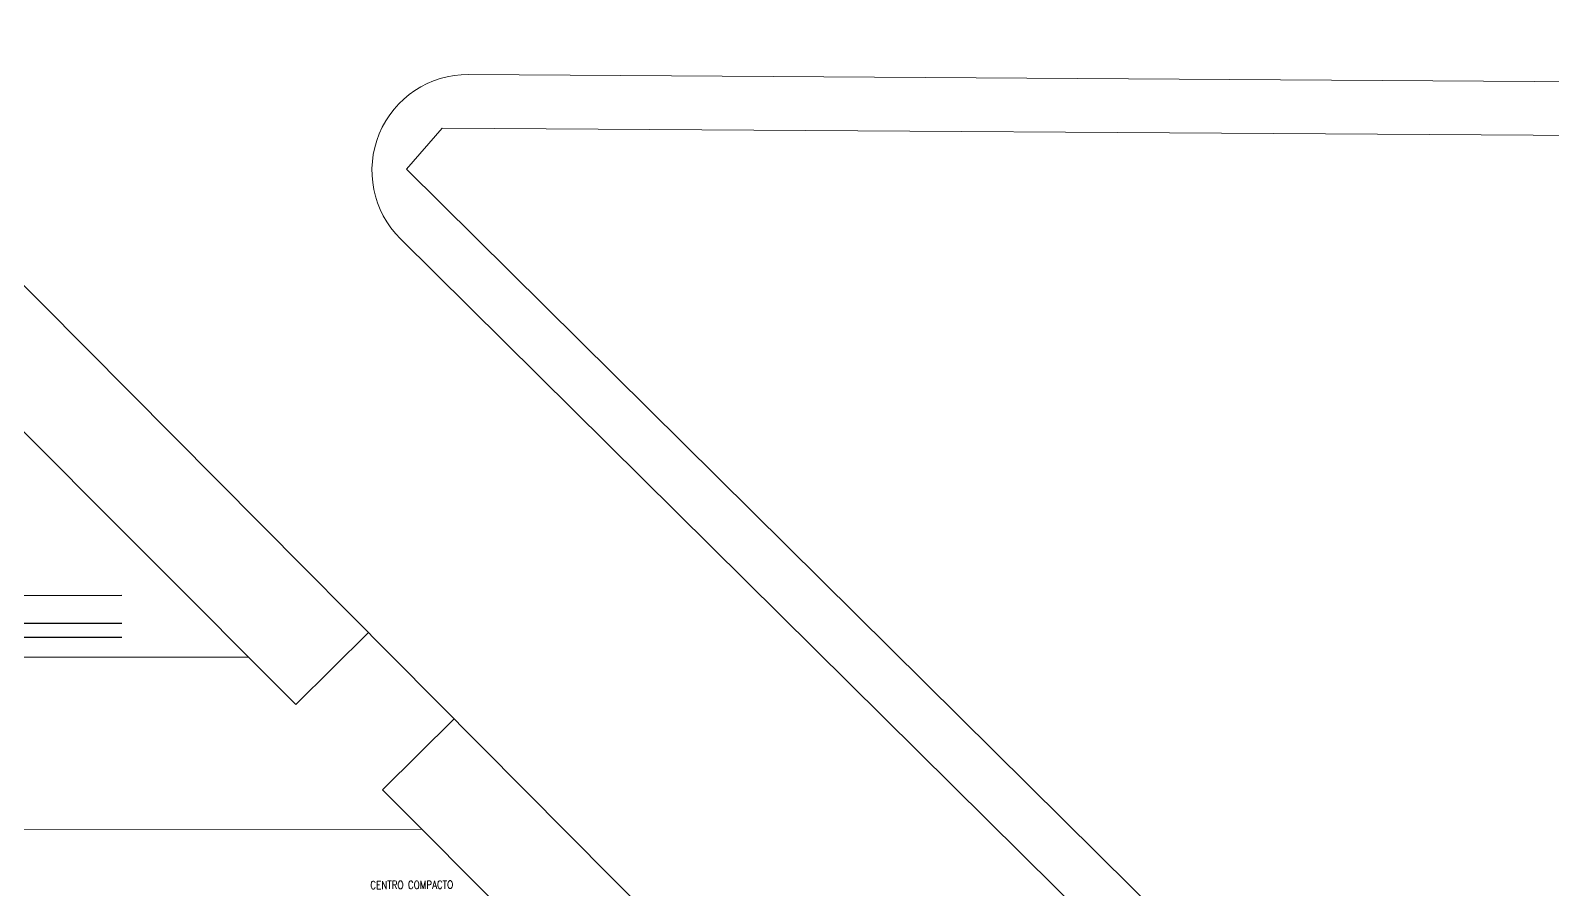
# Model space of a CAD drawing. Header units: millimetres. Extents: x 2669 to 3716, y 1967 to 2664.
# Drawn here: x 3356.2 to 3451.3, y 2273 to 2326.7 of the extents above; entities that cross this region are included whole.
import ezdxf

# ---------------------------------------------------------------- set-up
doc = ezdxf.new("R2010")
doc.units = ezdxf.units.MM
doc.layers.add('03 Manzanas', color=253, linetype='Continuous', lineweight=15)
doc.layers.add('04 Plataformas', color=7, linetype='Continuous', lineweight=30)
doc.layers.add('Textos catenaria', color=7, linetype='Continuous')
doc.layers.add('vias LP sin catenarias', color=2, linetype='Continuous')
doc.styles.add('SIMPLEX', font='simplex.shx', dxfattribs={"width": 0.75})

msp = doc.modelspace()

# ---------------------------------------------------------------- linework, layer by layer
at = {"layer": '03 Manzanas'}
for p, q in [((3339.944, 2326.719), (3444.304, 2221.595)), ((3372.753, 2284.602), (3377.287, 2289.103)), ((3378.172, 2279.262), (3382.647, 2283.704))]:
    msp.add_line(p, q, dxfattribs=at)
at = {"layer": '03 Manzanas', "lineweight": 5}
for p, q in [((3383.545, 2323.965), (3476.742, 2323.365)), ((3456.458, 2237.266), (3379.284, 2313.702))]:
    msp.add_line(p, q, dxfattribs=at)
at = {"layer": '03 Manzanas', "color": 7, "lineweight": 5}
for p, q in [((3379.662, 2318.053), (3381.9, 2320.619)), ((3381.9, 2320.619), (3476.683, 2320.009)), ((3458.82, 2239.651), (3379.662, 2318.053))]:
    msp.add_line(p, q, dxfattribs=at)
at = {"layer": '03 Manzanas', "color": 7}
for p, q in [((3350.794, 2306.608), (3372.753, 2284.602)), ((3253.049, 2287.439), (3369.798, 2287.564)), ((3378.172, 2279.262), (3402.788, 2254.594)), ((3291.769, 2276.708), (3380.627, 2276.802))]:
    msp.add_line(p, q, dxfattribs=at)
at = {"layer": '03 Manzanas', "lineweight": 5}
msp.add_arc((3383.507, 2317.965), 6, 89.63112, 225.27493, dxfattribs=at)
at = {"layer": '04 Plataformas'}
msp.add_line((3253.048, 2288.696), (3361.878, 2288.812), dxfattribs=at)
at = {"layer": 'vias LP sin catenarias'}
for p, q in [((3253.045, 2291.304), (3361.875, 2291.42)), ((3253.047, 2289.564), (3361.877, 2289.68))]:
    msp.add_line(p, q, dxfattribs=at)

# ---------------------------------------------------------------- texts
at = {"layer": 'Textos catenaria', "style": 'SIMPLEX', "width": 0.8}
msp.add_text('CENTRO COMPACTO', height=0.5, rotation=0.31934, dxfattribs=at).set_placement((3377.407, 2273.061))

doc.saveas('drawing.dxf')
